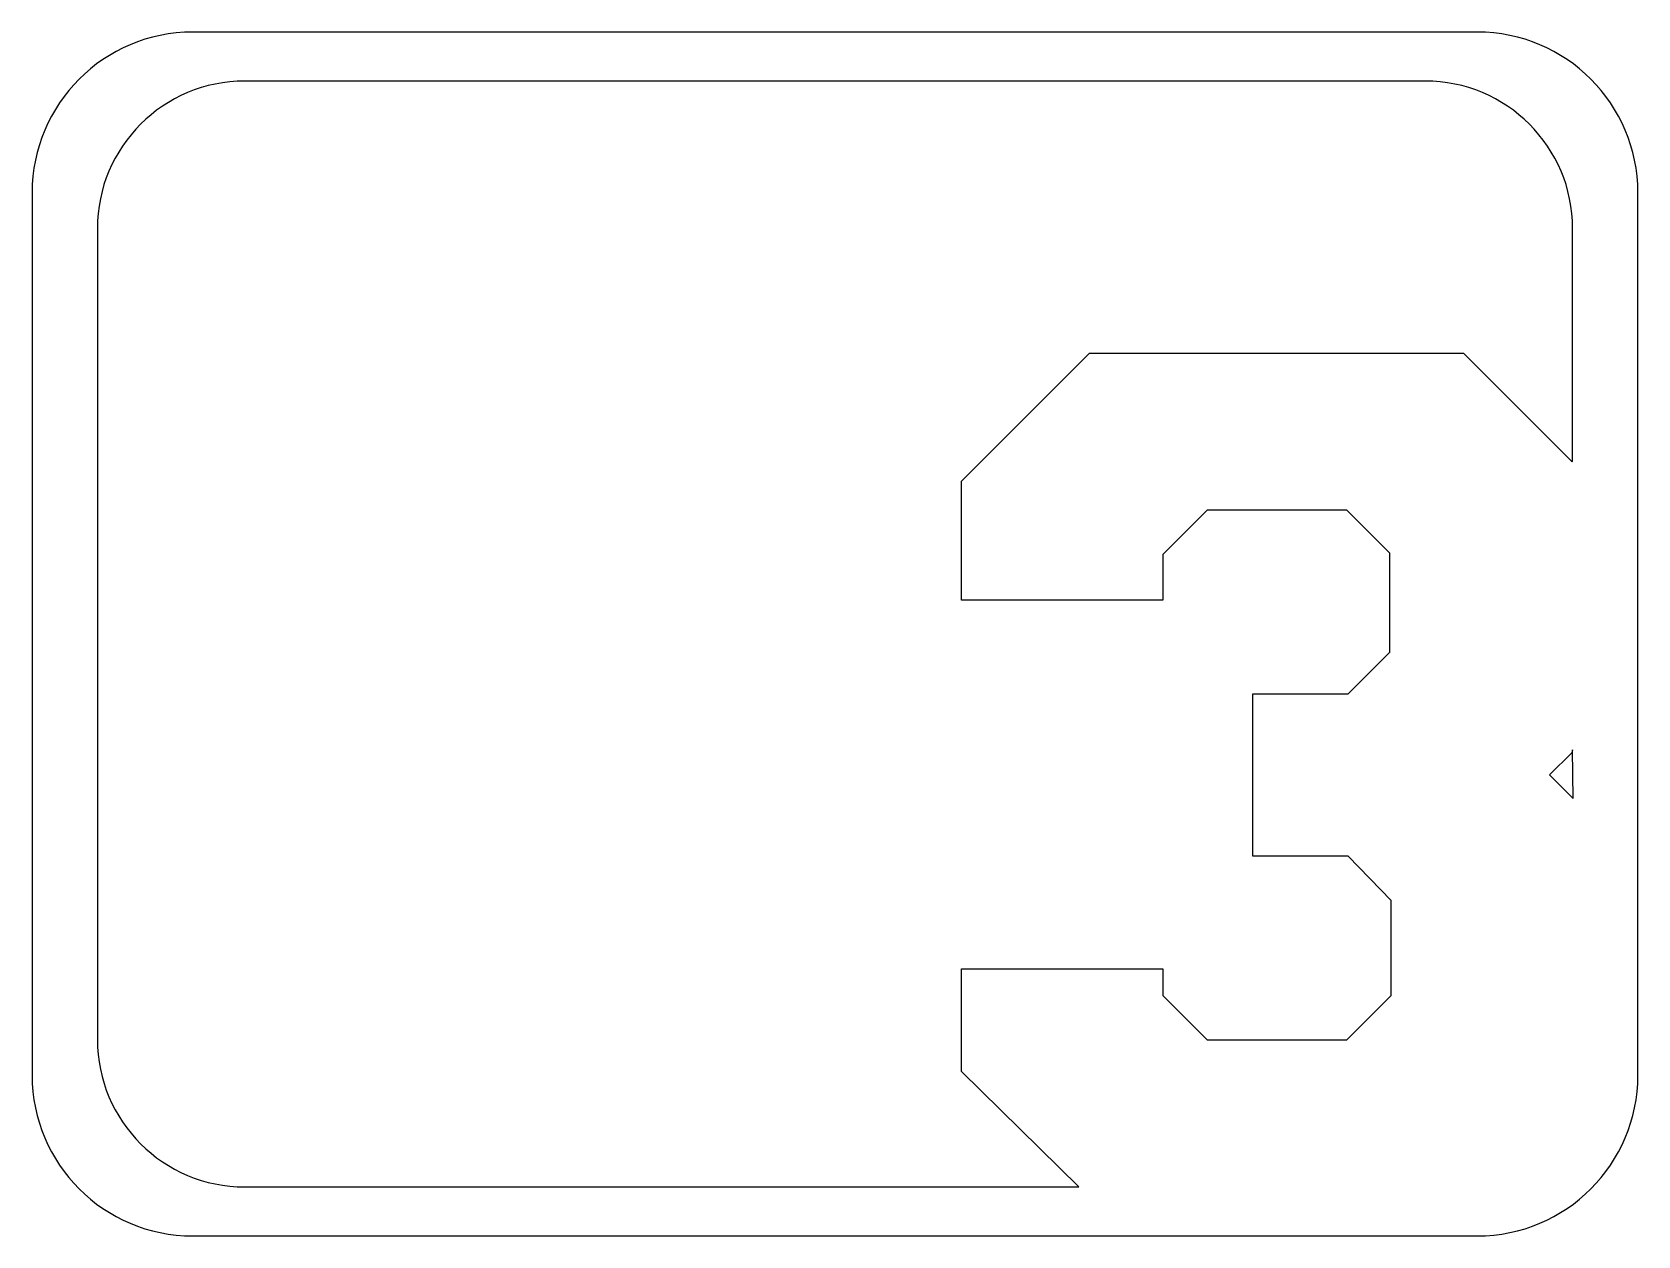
# Model space of a CAD drawing. Header units: centimetres. Extents: x -3.86 to 3.76, y -2.94 to 2.78.
import ezdxf

# ---------------------------------------------------------------- set-up
doc = ezdxf.new("R2010")
doc.units = ezdxf.units.CM
doc.header["$MEASUREMENT"] = 0
doc.layers.add('Camada 1', color=7, linetype='Continuous')

msp = doc.modelspace()

# ---------------------------------------------------------------- linework, layer by layer
at = {"layer": 'Camada 1'}
msp.add_open_spline([(3.75933, -2.17318), (3.75933, -2.59403), (3.41815, -2.93518), (2.99733, -2.93518), (2.99733, -2.93518), (2.99733, -2.93518), (-3.09867, -2.93518), (-3.09867, -2.93518), (-3.09867, -2.93518), (-3.51952, -2.93518), (-3.86067, -2.59403), (-3.86067, -2.17318), (-3.86067, -2.17318), (-3.86067, -2.17318), (-3.86067, 2.01782), (-3.86067, 2.01782), (-3.86067, 2.01782), (-3.86067, 2.43867), (-3.51952, 2.77982), (-3.09867, 2.77982), (-3.09867, 2.77982), (-3.09867, 2.77982), (2.99733, 2.77982), (2.99733, 2.77982), (2.99733, 2.77982), (3.41815, 2.77982), (3.75933, 2.43867), (3.75933, 2.01782), (3.75933, 2.01782), (3.75933, 2.01782), (3.75933, -2.17318), (3.75933, -2.17318)], degree=3, knots=[0, 0, 0, 0, 0.1111111, 0.1111111, 0.1111111, 0.1111111, 0.2222222, 0.2222222, 0.2222222, 0.2222222, 0.3333333, 0.3333333, 0.3333333, 0.3333333, 0.4444444, 0.4444444, 0.4444444, 0.4444444, 0.5555556, 0.5555556, 0.5555556, 0.5555556, 0.6666667, 0.6666667, 0.6666667, 0.6666667, 0.7777778, 0.7777778, 0.7777778, 0.7777778, 1, 1, 1, 1], dxfattribs=at)
at = {"layer": 'Camada 1', "color": 7}
for points, knots in [([(1.10641, -2.70296), (1.10641, -2.70296), (-2.85096, -2.70296), (-2.85096, -2.70296), (-2.85096, -2.70296), (-3.2376, -2.70296), (-3.55102, -2.38953), (-3.55102, -2.00287), (-3.55102, -2.00287), (-3.55102, -2.00287), (-3.55103, 1.84753), (-3.55103, 1.84753), (-3.55103, 1.84753), (-3.55103, 2.23417), (-3.2376, 2.54759), (-2.85097, 2.54759), (-2.85097, 2.54759), (-2.85097, 2.54759), (2.74966, 2.54759), (2.74966, 2.54759), (2.74966, 2.54759), (3.13627, 2.54759), (3.44972, 2.23416), (3.44972, 1.84753), (3.44972, 1.84753), (3.44972, 1.84753), (3.44972, 0.74313), (3.44972, 0.74313), (3.44972, 0.74313), (3.44972, 0.74313), (3.44713, 0.74038), (3.44713, 0.74038), (3.44713, 0.74038), (3.44713, 0.74038), (2.93125, 1.25624), (2.93125, 1.25624), (2.93125, 1.25624), (2.93125, 1.25624), (1.15657, 1.25624), (1.15657, 1.25624), (1.15657, 1.25624), (1.15657, 1.25624), (0.54898, 0.64865), (0.54898, 0.64865), (0.54898, 0.64865), (0.54898, 0.64865), (0.54898, 0.08316), (0.54898, 0.08316), (0.54898, 0.08316), (0.54898, 0.08316), (1.50548, 0.08316), (1.50548, 0.08316), (1.50548, 0.08316), (1.50548, 0.08316), (1.50548, 0.29975), (1.50548, 0.29975), (1.50548, 0.29975), (1.50548, 0.29975), (1.71604, 0.51031), (1.71604, 0.51031), (1.71604, 0.51031), (1.71604, 0.51031), (2.37778, 0.5103), (2.37778, 0.5103), (2.37778, 0.5103), (2.37778, 0.5103), (2.5823, 0.30575), (2.5823, 0.30575), (2.5823, 0.30575), (2.5823, 0.30575), (2.5823, -0.16349), (2.5823, -0.16349), (2.5823, -0.16349), (2.5823, -0.16349), (2.38378, -0.36198), (2.38378, -0.36198), (2.38378, -0.36198), (2.38378, -0.36198), (1.9326, -0.36198), (1.9326, -0.36198), (1.9326, -0.36198), (1.9326, -0.36198), (1.9326, -1.13202), (1.9326, -1.13202), (1.9326, -1.13202), (1.9326, -1.13202), (2.38379, -1.13202), (2.38379, -1.13202), (2.38379, -1.13202), (2.38379, -1.13202), (2.58831, -1.3426), (2.58831, -1.3426), (2.58831, -1.3426), (2.58831, -1.3426), (2.58831, -1.79379), (2.58831, -1.79379), (2.58831, -1.79379), (2.58831, -1.79379), (2.37775, -2.00432), (2.37775, -2.00432), (2.37775, -2.00432), (2.37775, -2.00432), (1.71601, -2.00432), (1.71601, -2.00432), (1.71601, -2.00432), (1.71601, -2.00432), (1.50545, -1.79379), (1.50545, -1.79379), (1.50545, -1.79379), (1.50545, -1.79379), (1.50545, -1.66745), (1.50545, -1.66745), (1.50545, -1.66745), (1.50545, -1.66745), (0.54896, -1.66746), (0.54896, -1.66746), (0.54896, -1.66746), (0.54896, -1.66746), (0.54896, -2.15474), (0.54896, -2.15474), (0.54896, -2.15474), (0.54896, -2.15474), (1.10641, -2.70296), (1.10641, -2.70296), (1.10641, -2.70296), (1.10641, -2.70296), (1.10641, -2.70296), (1.10641, -2.70296)], [0, 0, 0, 0, 0.030303, 0.030303, 0.030303, 0.030303, 0.0606061, 0.0606061, 0.0606061, 0.0606061, 0.0909091, 0.0909091, 0.0909091, 0.0909091, 0.1212121, 0.1212121, 0.1212121, 0.1212121, 0.1515152, 0.1515152, 0.1515152, 0.1515152, 0.1818182, 0.1818182, 0.1818182, 0.1818182, 0.2121212, 0.2121212, 0.2121212, 0.2121212, 0.2424242, 0.2424242, 0.2424242, 0.2424242, 0.2727273, 0.2727273, 0.2727273, 0.2727273, 0.3030303, 0.3030303, 0.3030303, 0.3030303, 0.3333333, 0.3333333, 0.3333333, 0.3333333, 0.3636364, 0.3636364, 0.3636364, 0.3636364, 0.3939394, 0.3939394, 0.3939394, 0.3939394, 0.4242424, 0.4242424, 0.4242424, 0.4242424, 0.4545455, 0.4545455, 0.4545455, 0.4545455, 0.4848485, 0.4848485, 0.4848485, 0.4848485, 0.5151515, 0.5151515, 0.5151515, 0.5151515, 0.5454545, 0.5454545, 0.5454545, 0.5454545, 0.5757576, 0.5757576, 0.5757576, 0.5757576, 0.6060606, 0.6060606, 0.6060606, 0.6060606, 0.6363636, 0.6363636, 0.6363636, 0.6363636, 0.6666667, 0.6666667, 0.6666667, 0.6666667, 0.6969697, 0.6969697, 0.6969697, 0.6969697, 0.7272727, 0.7272727, 0.7272727, 0.7272727, 0.7575758, 0.7575758, 0.7575758, 0.7575758, 0.7878788, 0.7878788, 0.7878788, 0.7878788, 0.8181818, 0.8181818, 0.8181818, 0.8181818, 0.8484848, 0.8484848, 0.8484848, 0.8484848, 0.8787879, 0.8787879, 0.8787879, 0.8787879, 0.9090909, 0.9090909, 0.9090909, 0.9090909, 0.9393939, 0.9393939, 0.9393939, 0.9393939, 1, 1, 1, 1]), ([(3.44972, -0.62833), (3.44972, -0.62833), (3.45202, -0.85873), (3.45202, -0.85873), (3.45202, -0.85873), (3.45202, -0.85873), (3.45202, -0.85873), (3.45202, -0.85873), (3.45202, -0.85873), (3.45202, -0.85873), (3.34031, -0.74702), (3.34031, -0.74702), (3.34031, -0.74702), (3.34031, -0.74702), (3.44575, -0.64156), (3.44575, -0.64156), (3.44575, -0.64156), (3.44575, -0.64156), (3.44972, -0.62833), (3.44972, -0.62833)], [0, 0, 0, 0, 0.1666667, 0.1666667, 0.1666667, 0.1666667, 0.3333333, 0.3333333, 0.3333333, 0.3333333, 0.5, 0.5, 0.5, 0.5, 0.6666667, 0.6666667, 0.6666667, 0.6666667, 1, 1, 1, 1])]:
    msp.add_open_spline(points, degree=3, knots=knots, dxfattribs=at)

doc.saveas('drawing.dxf')
